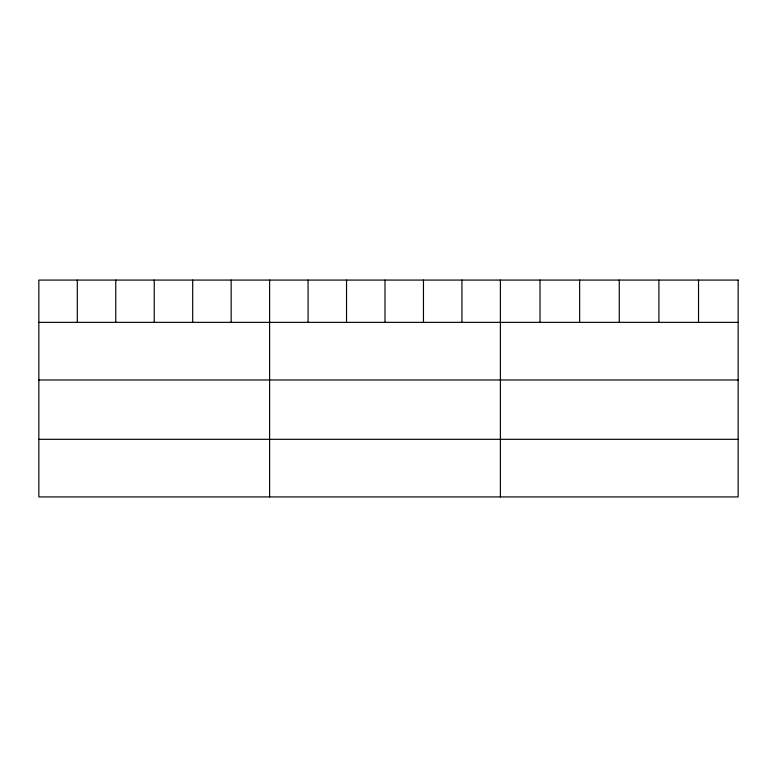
<?xml version="1.0" encoding="UTF-8"?>
<svg xmlns="http://www.w3.org/2000/svg" width="777" height="777" viewBox="0 0 777 777"><rect width="100%" height="100%" fill="white"/><g stroke="black" fill="none" stroke-linecap="round" stroke-linejoin="round"><path stroke-width="1.17" d="M38.85 322.368L738.15 322.368M38.85 379.972L738.15 379.972M38.85 439.316L738.15 439.316M698.523 280.079L698.523 322.368M658.896 280.079L658.896 322.368M619.269 280.079L619.269 322.368M579.642 280.079L579.642 322.368M540.015 280.079L540.015 322.368M500.388 280.079L500.388 496.921M461.926 280.079L461.926 322.368M423.465 280.079L423.465 322.368M385.003 280.079L385.003 322.368M346.542 280.079L346.542 322.368M308.08 280.079L308.08 322.368M269.619 280.079L269.619 496.921M231.157 280.079L231.157 322.368M192.696 280.079L192.696 322.368M154.234 280.079L154.234 322.368M115.773 280.079L115.773 322.368M77.311 280.079L77.311 322.368M738.15 280.079L38.85 280.079L38.85 496.921L738.15 496.921L738.15 280.079"/></g></svg>
